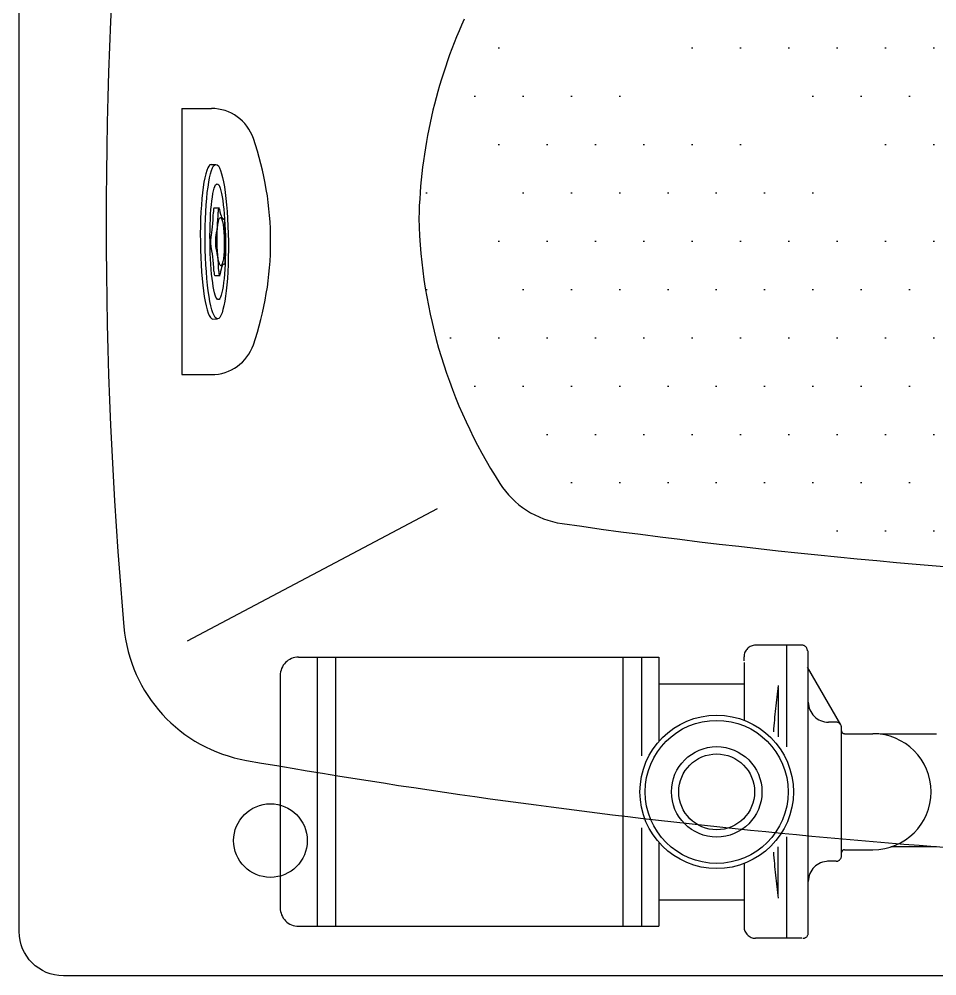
# Model space of a CAD drawing. Header units: millimetres. Extents: x -1270.29 to -1268.79, y 2207.47 to 2208.23.
# Drawn here: x -1270.29 to -1269.8153, y 2207.4732 to 2207.9683 of the extents above; entities that cross this region are included whole.
import ezdxf

# ---------------------------------------------------------------- set-up
doc = ezdxf.new("R2010")
doc.units = ezdxf.units.MM
doc.header["$LTSCALE"] = 10
doc.linetypes.add('HIDDEN', pattern=[0.375, 0.25, -0.125])
for name, color, linetype in [('CONTOR05', 7, 'Continuous'), ('jacuzzi', 1, 'Continuous'), ('LCOTA02', 1, 'Continuous')]:
    doc.layers.add(name, color=color, linetype=linetype)

# ---------------------------------------------------------------- blocks, each defined once
blk = doc.blocks.new('A$C1E5B20B9')
at = {"layer": 'LCOTA02'}
for p, q in [((12.000000421062, 79.99999989069056), (17.000000421062, 79.99999989069056)), ((14.5565718559368, 57.48794447257129), (19.5565718559368, 57.48794447257129)), ((14.55657185593681, 22.51205530881006), (20.02288303118667, 22.51205530881006)), ((12.00000042106194, -1.093094397219829e-07), (17.00000042106194, -1.093094397219829e-07))]:
    blk.add_line(p, q, dxfattribs=at)
for centre, major_axis, ratio, start_param, end_param in [((12.00000042106197, 39.99999989069056), (2.26436696011461e-14, 40), 0.3000000000000004, 0, 3.141592653589793), ((8.1727610004843, 58.95607427712298), (1.356154440721999e-14, 19), 0.3000000000000002, 3.648269228728207, 4.519871670605245), ((14.55657185593677, 54.80805433060459), (2.148789360523377e-14, 2.679890141966695), 0.2999999999999979, 6.283185307179586, 7.661464324195041), ((13.1727610004843, 58.95607427712298), (1.356154440721999e-14, 19), 0.3000000000000002, 3.648269228728207, 4.519871670605245), ((19.55657185593677, 54.80805433060459), (2.148789360523377e-14, 2.679890141966695), 0.2999999999999979, 5.533224820882068, 7.661464324195041), ((23.98973984163953, 70.67157254120889), (1.356154440721999e-14, 19), 0.3000000000000002, 2.391632167292286, 3.263234609169324), ((24.77894546489203, 49.15188084181591), (-6.373527764264091e-16, 2.679890141966695), 0.2999999999999979, 4.276587759446193, 6.404827262759122), ((30.67500042106197, 39.99999989069056), (1.356154440721999e-14, 19), 0.3000000000000002, 1.134995105856405, 2.006597547733411), ((11.32896746365199, 39.99999989069011), (1.502331544433705e-14, 2.679890141966695), 0.2999999999999979, 0.5066765751384184, 2.634916078451359), ((16.32896746365199, 39.99999989069011), (1.502331544433705e-14, 2.679890141966695), 0.2999999999999979, 0.5066765751384184, 2.634916078451359), ((8.172761000484329, 21.04392550425814), (5.753382475790292e-15, 19), 0.3000000000000002, 4.904906290164154, 5.77650873204114), ((13.17276100048433, 21.04392550425814), (5.753382475790292e-15, 19), 0.3000000000000002, 4.904906290164154, 5.77650873204114), ((24.7789454648921, 30.84811893956498), (1.52054162376018e-14, 2.679890141966695), 0.3000000000000032, 3.019950698010269, 5.148190201323208), ((23.98973984163959, 9.328427240171777), (5.753382475790292e-15, 19), 0.3000000000000002, 6.161543351600057, 7.033145793477069), ((14.55657185593682, 25.19194545077676), (8.467686886808126e-15, 2.679890141966695), 0.3000000000000032, 1.763313636574356, 3.141592653589793), ((19.55657185593682, 25.19194545077676), (8.467686886808126e-15, 2.679890141966695), 0.3000000000000032, 1.763313636574356, 3.891553139887276)]:
    blk.add_ellipse(centre, major_axis=major_axis, ratio=ratio, start_param=start_param, end_param=end_param, dxfattribs=at)
for centre, major_axis, ratio in [((17.00000042106197, 39.99999989069056), (2.26436696011461e-14, 40), 0.3000000000000004), ((18.00000042106197, 39.99999989069056), (1.698275220085957e-14, 30), 0.2666666666666672), ((21.00000042106197, 39.99999989069056), (-9.994447272229953e-15, 12.5), 0.3)]:
    blk.add_ellipse(centre, major_axis=major_axis, ratio=ratio, dxfattribs=at)
blk = doc.blocks.new('A$C00053991')
at = {"layer": 'CONTOR05', "xscale": 0.5, "zscale": 0.5}
blk.add_blockref('A$C1E5B20B9', (-2.512992978154216e-07, 8.891433367352874e-08), dxfattribs=at)
blk = doc.blocks.new('A$C691B2982')
at = {"layer": 'CONTOR05', "xscale": 0.1, "yscale": 0.1, "zscale": 0.1}
blk.add_blockref('A$C00053991', (-4.307653966861835e-07, -1.835559260143782e-08), dxfattribs=at)
blk = doc.blocks.new('A$C159910E5')
at = {"layer": 'CONTOR05', "rotation": 270}
blk.add_blockref('A$C691B2982', (2.196003379140166e-10, 1.449852760660974), dxfattribs=at)
blk = doc.blocks.new('A$C3BF32979')
at = {"layer": 'CONTOR05', "rotation": 314.9999999999977}
blk.add_blockref('A$C159910E5', (-0.3957376411786697, 5.261116562411644), dxfattribs=at)
blk = doc.blocks.new('A$C1203195E')
at = {"layer": 'CONTOR05', "rotation": 135.5818886525813}
blk.add_blockref('A$C3BF32979', (4.891131954331485, 4.043363117285367), dxfattribs=at)

msp = doc.modelspace()

# ---------------------------------------------------------------- hatches: boundary and pattern name
at = {"layer": 'jacuzzi'}
h = msp.add_hatch(dxfattribs=at)
h.set_pattern_fill('DOTS', color=256, scale=0.3999999999996362, style=0)
h.set_pattern_definition([(0, (-1269.491861513508, 2206.503448125267), (0.01249999999998863, 0.02499999999997726), [0, -0.02499999999997726])])
edge = h.paths.add_edge_path()
edge.add_arc((-1269.540026049038, 2206.349029244293), 1.716198979590273, 73.48765160067721, 106.6259416226537)
edge.add_arc((-1269.065318782798, 2207.950346715254), 0.04599999999995816, 26.11047086241911, 73.48765160067721)
edge.add_arc((-1269.263470621279, 2207.853228223884), 0.266672047299051, 333.4199200658655, 386.1104708624192)
edge.add_arc((-1269.066121434541, 2207.754488915838), 0.04599999999995816, 278.3484922790213, 333.4199200658655)
edge.add_arc((-1269.540026049038, 2210.983850672861), 3.309948979588829, 272.470961405559, 278.3484922790213)
edge.add_line((-1269.39703144898, 2207.67669545983), (-1269.419198971639, 2207.698196499132))
edge.add_line((-1269.471132524745, 2207.69462310843), (-1269.419198971639, 2207.698196499132))
edge.add_arc((-1269.471760742915, 2207.724616530074), 0.02999999999997272, 180, 270.7972730211982)
edge.add_arc((-1269.540026049038, 2207.736228223884), 0.03826530612241417, 0, 180)
edge.add_arc((-1269.60829135516, 2207.724616530074), 0.02999999999997272, 269.2027269801044, 360)
edge.add_line((-1269.501760742915, 2207.733228223884), (-1269.501760742915, 2207.724616530074))
edge.add_line((-1269.57829135516, 2207.733228223884), (-1269.57829135516, 2207.724616530074))
edge.add_line((-1269.60891957333, 2207.69462310843), (-1269.660853126436, 2207.698196499132))
edge.add_line((-1269.683020649095, 2207.67669545983), (-1269.660853126436, 2207.698196499132))
edge.add_arc((-1269.540026049038, 2210.983850672861), 3.309948979588829, 261.8519387087567, 267.529038594441)
edge.add_arc((-1270.002630896025, 2207.752850874516), 0.04599999999995816, 212.5592360530966, 261.8519387087567)
edge.add_arc((-1269.816640660624, 2207.871610231176), 0.266672047299051, 181.3713360671873, 212.5592360530966)
edge.add_arc((-1269.816640660624, 2207.858846216591), 0.266672047299051, 155.7594702056402, 178.6286639328127)
edge.add_arc((-1270.01793047036, 2207.949480645529), 0.04591836734689701, 106.6259416226537, 155.7594702056402)

# ---------------------------------------------------------------- linework, layer by layer
for p, q in [((-1270.205842375567, 2207.922105774904), (-1270.205842375567, 2207.784350672863)), ((-1270.205842375567, 2207.922105774904), (-1270.190536253119, 2207.922105774904)), ((-1270.205842375567, 2207.784350672863), (-1270.190536253119, 2207.784350672863)), ((-1270.2029324696, 2207.646555780377), (-1270.073649736959, 2207.715162931042))]:
    msp.add_line(p, q, dxfattribs=at)
at = {"layer": 'jacuzzi', "linetype": 'HIDDEN'}
for p, q in [((-1269.885098478252, 2207.644363030246), (-1269.909157894601, 2207.644363030246)), ((-1269.892851240005, 2207.59174873047), (-1269.892851240005, 2207.644363030246)), ((-1269.881763845051, 2207.495527595061), (-1269.881763845051, 2207.641500810338)), ((-1270.145441346677, 2207.638161517787), (-1269.959107768728, 2207.638161517787)), ((-1270.135903493005, 2207.638161517787), (-1270.135903493005, 2207.498908854168)), ((-1270.126365639333, 2207.638161517787), (-1270.126365639333, 2207.498908854168)), ((-1269.977673781204, 2207.638161517787), (-1269.977673781204, 2207.498908854168)), ((-1269.968135927531, 2207.638161517787), (-1269.968135927531, 2207.587101604559)), ((-1269.959107768728, 2207.638161517787), (-1269.959107768728, 2207.600403582995)), ((-1269.959107768728, 2207.638161517787), (-1269.959107768728, 2207.594494021705)), ((-1269.959107768728, 2207.636126139814), (-1269.959107768728, 2207.600403582995)), ((-1269.959107768728, 2207.636126139814), (-1269.959107768728, 2207.600403582995)), ((-1269.915015345699, 2207.636198845707), (-1269.915015345699, 2207.638356090003)), ((-1269.915015345699, 2207.636198845707), (-1269.915015345699, 2207.638356090003)), ((-1269.864931204074, 2207.603069783642), (-1269.882236258345, 2207.633043016867)), ((-1270.15497920035, 2207.628623664115), (-1270.15497920035, 2207.50844670784)), ((-1269.959107768728, 2207.624410745557), (-1269.915015345699, 2207.624410745557)), ((-1269.8973272364, 2207.622447694226), (-1269.8973272364, 2207.596856502411)), ((-1269.867409959225, 2207.604500893595), (-1269.871343456441, 2207.604500893595)), ((-1269.864547739317, 2207.535389731711), (-1269.864547739317, 2207.601638673688)), ((-1269.863093731605, 2207.598563695434), (-1269.848311319857, 2207.598563695434)), ((-1269.815424665066, 2207.598328993402), (-1269.844562951012, 2207.598328993402)), ((-1269.968135927531, 2207.549790389656), (-1269.968135927531, 2207.498908854168)), ((-1269.892851240005, 2207.492663467583), (-1269.892851240005, 2207.545141356174)), ((-1269.959107768728, 2207.542397972511), (-1269.959107768728, 2207.498908854168)), ((-1269.8973272364, 2207.514444299989), (-1269.8973272364, 2207.540035491804)), ((-1269.815424665066, 2207.539918717678), (-1269.839077130667, 2207.539918717678)), ((-1269.863093731605, 2207.538464709965), (-1269.848311319857, 2207.538464709965)), ((-1269.867409959225, 2207.532527511804), (-1269.871815869735, 2207.532527511804)), ((-1269.959107768728, 2207.51245193857), (-1269.959107768728, 2207.498908854168)), ((-1269.915015345699, 2207.51245193857), (-1269.959107768728, 2207.51245193857)), ((-1269.915015345699, 2207.500829559692), (-1269.915015345699, 2207.498672315397)), ((-1269.915015345699, 2207.500829559692), (-1269.915015345699, 2207.498672315397)), ((-1270.145441346677, 2207.498908854168), (-1269.959107768728, 2207.498908854168)), ((-1269.89224276627, 2207.492663467583), (-1269.909006497885, 2207.492663467583)), ((-1269.89224276627, 2207.492663467583), (-1269.909006497885, 2207.492663467583)), ((-1269.885098478252, 2207.492665375154), (-1269.893627893576, 2207.492665375154))]:
    msp.add_line(p, q, dxfattribs=at)
at = {"layer": 'jacuzzi', "color": 3}
msp.add_lwpolyline([(-1270.267066865363, 2208.233228223883, 0.414213562373095), (-1270.290026049037, 2208.21026904021, -0.414213562373095), (-1270.267066865363, 2208.233228223884), (-1268.812985232712, 2208.233228223884, -0.414213562373095), (-1268.790026049038, 2208.21026904021), (-1268.790026049038, 2207.496187407557, -0.414213562373095), (-1268.812985232712, 2207.473228223884), (-1270.267066865363, 2207.473228223884, -0.414213562373095), (-1270.290026049037, 2207.496187407557), (-1270.290026049037, 2208.21026904021)], format="xyb", dxfattribs=at)
at = {"layer": 'jacuzzi', "linetype": 'HIDDEN'}
for points in [[(-1269.915015345699, 2207.63546771859), (-1269.915015345699, 2207.605527066863)], [(-1269.915015345699, 2207.531364927352), (-1269.915015345699, 2207.507486427396), (-1269.915015345699, 2207.500829559692)], [(-1269.915015345699, 2207.51245193857), (-1269.915015345699, 2207.507486427396), (-1269.915015345699, 2207.500829559692)]]:
    msp.add_lwpolyline(points, dxfattribs=at)
for radius in [0.0396884175637723, 0.03700452575282685, 0.02340442384470183, 0.0196277895416319]:
    msp.add_circle((-1269.929163305077, 2207.568445997108), radius, dxfattribs=at)
at = {"layer": 'jacuzzi'}
msp.add_circle((-1270.160026049037, 2207.543228223884), 0.01904999999998267, dxfattribs=at)
for centre, radius, start, end in [((-1267.868649999255, 2207.862591495842), 2.376377512583298, 174.9599730419052, 185.0400485186858), ((-1269.816640660624, 2207.858846216591), 0.266672047299051, 155.7594702056402, 178.6286639328127), ((-1270.190536253119, 2207.89914659123), 0.0229591836734485, 18.92464441513579, 90), ((-1270.324464824547, 2207.853228223884), 0.1645408163263806, 341.0753555848642, 18.92464441513579), ((-1269.816640660624, 2207.871610231176), 0.266672047299051, 181.3713360671873, 212.5592360530966), ((-1270.190536253119, 2207.807309856537), 0.0229591836734485, 270, 341.0753555848642), ((-1270.002630896025, 2207.752850874516), 0.04599999999995816, 212.5592360530966, 261.8519387087567), ((-1269.540026049038, 2210.983850672861), 3.309948979588829, 261.8519387087567, 267.529038594441), ((-1270.159137048589, 2207.660586490435), 0.07699999999992997, 185.0400485186858, 260.061776956585), ((-1269.540026049038, 2211.194013327837), 3.664255726182772, 260.061776956585, 268.0450703257703)]:
    msp.add_arc(centre, radius, start, end, dxfattribs=at)
at = {"layer": 'jacuzzi', "linetype": 'HIDDEN'}
for centre, radius, start, end in [((-1269.909006497885, 2207.638356090003), 0.006008847813590934, 90, 180), ((-1269.909006497885, 2207.638356090003), 0.006008847813590934, 90, 180), ((-1269.885098478252, 2207.641500810338), 0.002862219907325641, 0, 90), ((-1270.145441346677, 2207.628623664115), 0.009537853672366562, 90, 180), ((-1269.483086043962, 2207.567995767483), 0.4179412894328171, 172.3702998037925, 175.663616037354), ((-1269.871343456441, 2207.614921282205), 0.01042038860927022, 180, 270), ((-1269.867409959225, 2207.601638673688), 0.002862219907325641, 0, 90), ((-1269.863093731605, 2207.600017703147), 0.001454007712921443, 180, 270), ((-1269.848311319857, 2207.5685142027), 0.03004949273370983, 270, 90), ((-1269.483086043962, 2207.568896226732), 0.4179412894328171, 184.336383962646, 187.6297001962075), ((-1269.867409959225, 2207.535389731711), 0.002862219907325641, 270, 0), ((-1269.863093731605, 2207.537010702252), 0.001454007712921443, 90, 180), ((-1269.871343456441, 2207.522107123194), 0.01042038860927022, 90, 180), ((-1270.145441346677, 2207.50844670784), 0.009537853672366562, 180, 270), ((-1269.909006497885, 2207.498672315397), 0.006008847813590934, 180, 270), ((-1269.909006497885, 2207.498672315397), 0.006008847813590934, 180, 270), ((-1269.884626064958, 2207.495527595061), 0.002862219907325641, 270, 0)]:
    msp.add_arc(centre, radius, start, end, dxfattribs=at)

# ---------------------------------------------------------------- block references
at = {"layer": 'jacuzzi', "xscale": 0.009999999999990905, "yscale": 0.01000000000021828, "zscale": 0.01000000000010459}
msp.add_blockref('A$C1203195E', (-1270.196297749517, 2207.813135463079), dxfattribs=at)

doc.saveas('drawing.dxf')
